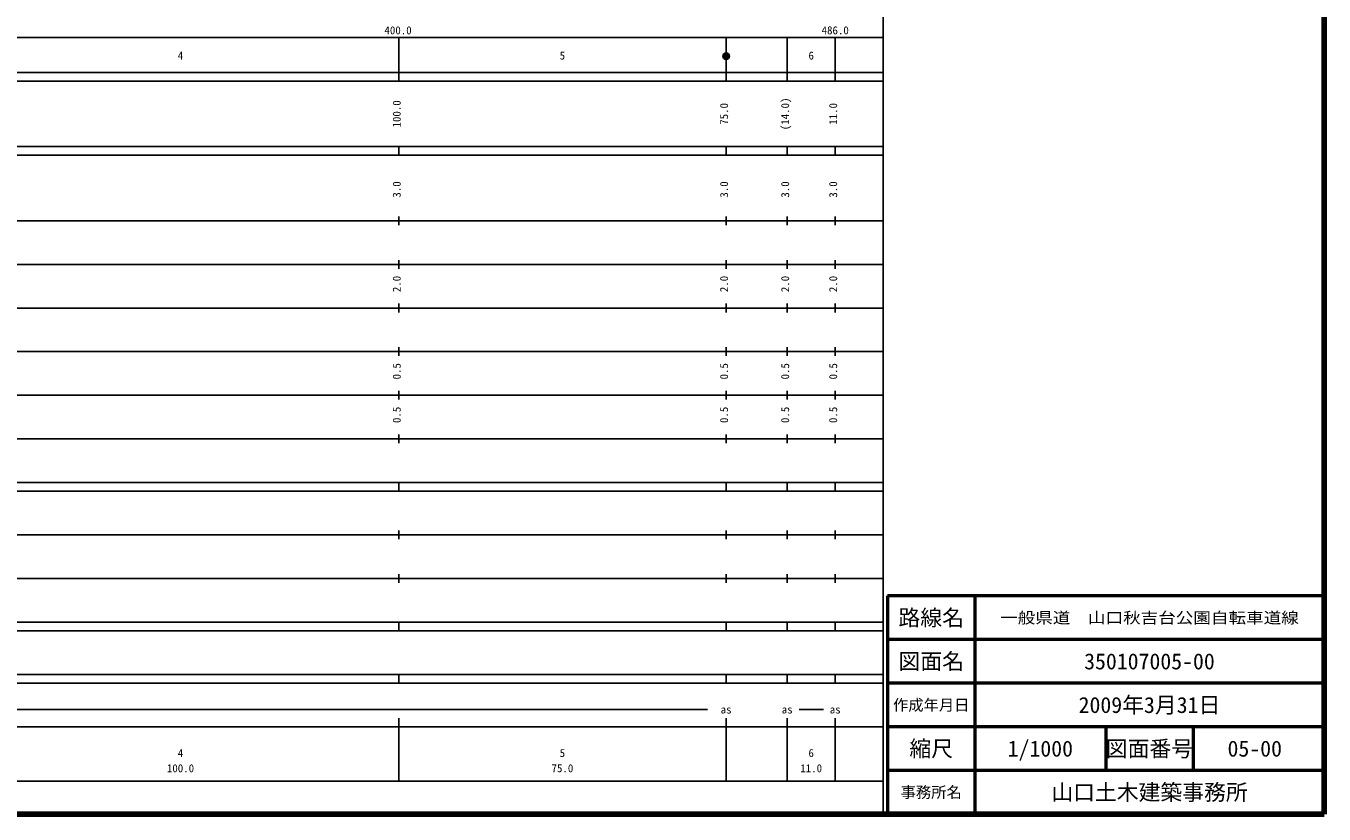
# Model space of a CAD drawing. Units: millimetres on the paper, enlarged 1000 times. Extents: x 40000 to 680000, y 20000 to 380000.
# Drawn here: x 382592 to 680000, y 20000 to 200656 of the extents above; entities that cross this region are included whole.
import ezdxf
from ezdxf.enums import TextEntityAlignment as Align

# ---------------------------------------------------------------- set-up
doc = ezdxf.new("R2010")
doc.units = ezdxf.units.MM
doc.header["$LTSCALE"] = 1000
doc.header["$PDMODE"] = 32
doc.header["$PDSIZE"] = 500
for name, color, linetype, lineweight in [('M-TTL', 2, 'Continuous', 140), ('M-TTL-BAND', 7, 'Continuous', 25), ('M-TTL-FRAM', 2, 'Continuous', 50), ('M-TTL-LINE', 7, 'Continuous', 50)]:
    doc.layers.add(name, color=color, linetype=linetype, lineweight=lineweight)
doc.layers.add('M-TTL-TXT', color=7, linetype='Continuous')
doc.styles.add('ＭＳ ゴシック', font='')
doc.styles.get('ＭＳ ゴシック').set_extended_font_data('MS Gothic')

msp = doc.modelspace()

# ---------------------------------------------------------------- linework, layer by layer
at = {"layer": 'M-TTL'}
for p, q in [((680000, 20000), (680000, 380000)), ((40000, 20000), (680000, 20000))]:
    msp.add_line(p, q, dxfattribs=at)
at = {"layer": 'M-TTL-BAND'}
for p, q in [((579000, 20000), (579000, 370000)), ((68000, 198000), (579000, 198000)), ((468000, 188000), (468000, 198000)), ((543000, 188000), (543000, 198000)), ((557000, 188000), (557000, 198000)), ((568000, 188000), (568000, 198000)), ((40000, 190000), (579000, 190000)), ((40000, 188000), (579000, 188000)), ((40000, 173000), (579000, 173000)), ((468000, 171000), (468000, 173000)), ((543000, 171000), (543000, 173000)), ((557000, 171000), (557000, 173000)), ((568000, 171000), (568000, 173000)), ((40000, 171000), (579000, 171000)), ((40000, 156000), (579000, 156000)), ((468000, 155000), (468000, 157000)), ((543000, 155000), (543000, 157000)), ((557000, 155000), (557000, 157000)), ((568000, 155000), (568000, 157000)), ((46000, 146000), (579000, 146000)), ((468000, 145000), (468000, 147000)), ((543000, 145000), (543000, 147000)), ((557000, 145000), (557000, 147000)), ((568000, 145000), (568000, 147000)), ((468000, 135000), (468000, 137000)), ((543000, 135000), (543000, 137000)), ((557000, 135000), (557000, 137000)), ((568000, 135000), (568000, 137000)), ((52000, 136000), (579000, 136000)), ((46000, 126000), (579000, 126000)), ((468000, 125000), (468000, 127000)), ((543000, 125000), (543000, 127000)), ((557000, 125000), (557000, 127000)), ((568000, 125000), (568000, 127000)), ((52000, 116000), (579000, 116000)), ((468000, 115000), (468000, 117000)), ((543000, 115000), (543000, 117000)), ((557000, 115000), (557000, 117000)), ((568000, 115000), (568000, 117000)), ((46000, 106000), (579000, 106000)), ((468000, 105000), (468000, 107000)), ((543000, 105000), (543000, 107000)), ((557000, 105000), (557000, 107000)), ((568000, 105000), (568000, 107000)), ((40000, 96000), (579000, 96000)), ((468000, 94000), (468000, 96000)), ((543000, 94000), (543000, 96000)), ((557000, 94000), (557000, 96000)), ((568000, 94000), (568000, 96000)), ((40000, 94000), (579000, 94000)), ((49000, 84000), (579000, 84000)), ((468000, 83000), (468000, 85000)), ((543000, 83000), (543000, 85000)), ((557000, 83000), (557000, 85000)), ((568000, 83000), (568000, 85000)), ((468000, 73000), (468000, 75000)), ((543000, 73000), (543000, 75000)), ((557000, 73000), (557000, 75000)), ((568000, 73000), (568000, 75000)), ((40000, 74000), (579000, 74000)), ((40000, 64000), (579000, 64000)), ((468000, 62000), (468000, 64000)), ((543000, 62000), (543000, 64000)), ((557000, 62000), (557000, 64000)), ((568000, 62000), (568000, 64000)), ((40000, 62000), (579000, 62000)), ((40000, 52000), (579000, 52000)), ((468000, 50000), (468000, 52000)), ((543000, 50000), (543000, 52000)), ((557000, 50000), (557000, 52000)), ((568000, 50000), (568000, 52000)), ((40000, 50000), (579000, 50000)), ((71000, 44000), (538740, 44000)), ((468000, 27500), (468000, 42000)), ((543000, 27500), (543000, 42000)), ((557000, 27500), (557000, 42000)), ((559709, 44000), (565296, 44000)), ((568000, 27500), (568000, 42000)), ((40000, 40000), (579000, 40000)), ((68000, 27500), (579000, 27500))]:
    msp.add_line(p, q, dxfattribs=at)
for radius in [750, 600, 450, 300, 150, 20]:
    msp.add_circle((543000, 193728), radius, dxfattribs=at)
msp.add_point((543000, 193728), dxfattribs=at)
at = {"layer": 'M-TTL-FRAM'}
for p, q in [((680000, 70000), (580000, 70000)), ((580000, 70000), (580000, 20000))]:
    msp.add_line(p, q, dxfattribs=at)
at = {"layer": 'M-TTL-LINE'}
for p, q in [((600000, 70000), (600000, 20000)), ((680000, 60000), (580000, 60000)), ((680000, 50000), (580000, 50000)), ((680000, 40000), (580000, 40000)), ((630000, 40000), (630000, 30000)), ((650000, 40000), (650000, 30000)), ((680000, 30000), (580000, 30000))]:
    msp.add_line(p, q, dxfattribs=at)

# ---------------------------------------------------------------- texts
at = {"layer": 'M-TTL-BAND', "style": 'ＭＳ ゴシック'}
for s, p in [('400.0', (467844, 198195)), ('486.0', (568000, 198195)), ('4', (418000, 192405)), ('5', (505500, 192405)), ('6', (562500, 192405)), ('as', (543000, 42500)), ('as', (557000, 42500)), ('as', (568000, 42500)), ('4', (418000, 32523)), ('5', (505500, 32523)), ('6', (562500, 32523)), ('100.0', (418000, 29033)), ('75.0', (505500, 29033)), ('11.0', (562500, 29033))]:
    msp.add_text(s, height=1833, dxfattribs=at).set_placement(p, align=Align.BOTTOM_CENTER)
for s, p in [('100.0', (469000, 180500)), ('75.0', (544000, 180500)), ('(14.0)', (558000, 180500)), ('11.0', (569000, 180500)), ('3.0', (469000, 163174)), ('3.0', (544000, 163174)), ('3.0', (558000, 163174)), ('3.0', (569000, 163174)), ('2.0', (469000, 141500)), ('2.0', (544000, 141500)), ('2.0', (558000, 141500)), ('2.0', (569000, 141500)), ('0.5', (469000, 121500)), ('0.5', (544000, 121500)), ('0.5', (558000, 121500)), ('0.5', (569000, 121500)), ('0.5', (469000, 111500)), ('0.5', (544000, 111500)), ('0.5', (558000, 111500)), ('0.5', (569000, 111500))]:
    msp.add_text(s, height=1833, rotation=90, dxfattribs=at).set_placement(p, align=Align.BOTTOM_CENTER)
at = {"layer": 'M-TTL-TXT', "style": 'ＭＳ ゴシック'}
for s, height, p in [('路線名', 3666, (590000, 65000)), ('路線名', 3666, (590000, 65000)), ('図面名', 3666, (590000, 55000)), ('図面名', 3666, (590000, 55000)), ('350107005-00', 3666, (640000, 55000)), ('作成年月日', 2566, (590000, 45000)), ('作成年月日', 2566, (590000, 45000)), ('2009年3月31日', 3666, (640000, 45000)), ('縮尺', 3666, (590000, 35000)), ('縮尺', 3666, (590000, 35000)), ('1/1000', 3666, (615000, 35000)), ('図面番号', 3666, (640000, 35000)), ('図面番号', 3666, (640000, 35000)), ('05-00', 3666, (664125, 35000)), ('山口土木建築事務所', 3666, (640000, 25000)), ('事務所名', 2566, (590000, 25000)), ('事務所名', 2566, (590000, 25000))]:
    msp.add_text(s, height=height, dxfattribs=at).set_placement(p, align=Align.MIDDLE_CENTER)
at = {"layer": 'M-TTL-TXT', "style": 'ＭＳ ゴシック', "width": 1.15}
msp.add_text('一般県道\u3000山口秋吉台公園自転車道線', height=2566, dxfattribs=at).set_placement((640000, 65000), align=Align.MIDDLE_CENTER)

doc.saveas('drawing.dxf')
